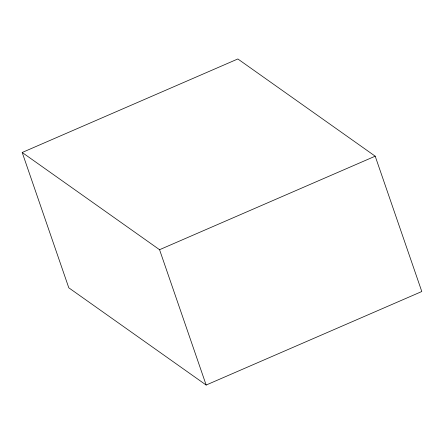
<?xml version="1.0" encoding="UTF-8"?>
<svg xmlns="http://www.w3.org/2000/svg" width="444" height="444" viewBox="0 0 444 444"><rect width="100%" height="100%" fill="white"/><g stroke="black" fill="none" stroke-linecap="round" stroke-linejoin="round"><path stroke-width="0.67" d="M22.2 152.481L237.845 58.963L375.202 156.188L421.8 291.519L206.155 385.037L68.798 287.812L22.2 152.481L159.557 249.706L206.155 385.037M159.557 249.706L375.202 156.188"/></g></svg>
